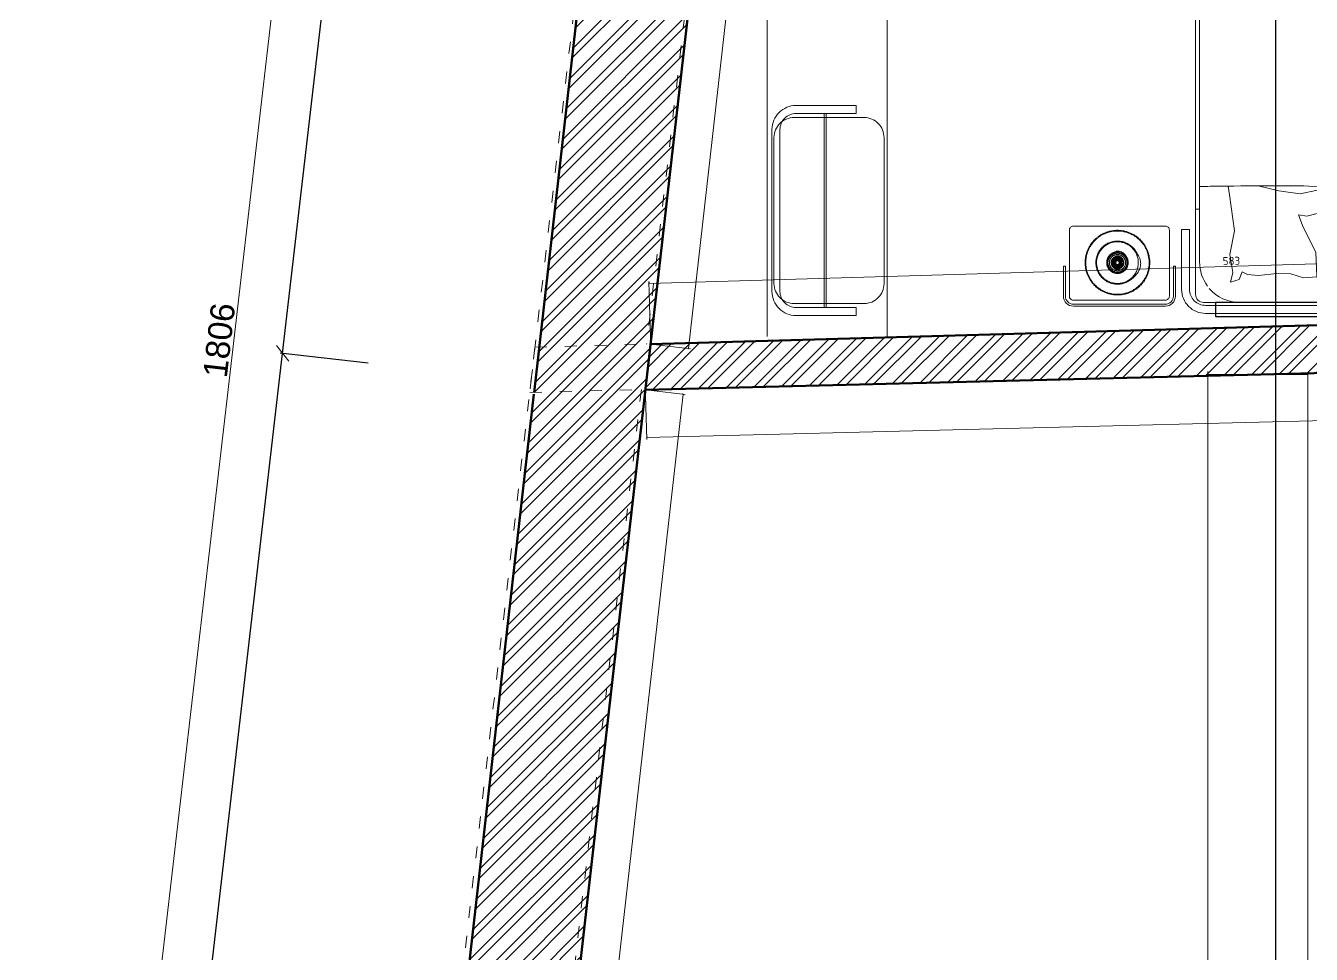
# Model space of a CAD drawing. Header units: inches. Extents: x -10121 to 9010, y 58067 to 62726.
# Drawn here: x 971 to 1613, y 61036 to 61500 of the extents above; entities that cross this region are included whole.
import ezdxf

# ---------------------------------------------------------------- set-up
doc = ezdxf.new("R2010")
doc.units = ezdxf.units.IN
doc.linetypes.add('ACAD_ISO03W100', pattern=[30, 12, -18])
for name, color, linetype, lineweight in [('1', 7, 'Continuous', 18), ('2', 36, 'Continuous', 18), ('A-DUVAR 0.50', 40, 'Continuous', 50), ('A-YAZI 0.15', 190, 'Continuous', 15), ('Auto-Olcu', 33, 'Continuous', 15), ('Auto-Silik_Cizgiler', 47, 'Continuous', 9), ('Auto-SilikCizgiler', 251, 'Continuous', 9), ('Auto-Tefris', 32, 'Continuous', 9), ('Auto-Yazi', 7, 'Continuous', 20)]:
    doc.layers.add(name, color=color, linetype=linetype, lineweight=lineweight)
doc.layers.add('Auto-Kumas', color=2, linetype='Continuous')
doc.layers.add('S2000-025 Antet', color=7, linetype='Continuous')
doc.styles.add('1-20', font='isocpeur.ttf', dxfattribs={"height": 4})
doc.styles.get("Standard").update_dxf_attribs({"font": 'arial.ttf'})
doc.dimstyles.get("Standard").update_dxf_attribs({"dimtxt": 0.18, "dimasz": 0.18, "dimexe": 0.18, "dimexo": 0.0625, "dimgap": 0.09, "dimtad": 0, "dimtih": 1, "dimtoh": 1, "dimdec": 4, "dimzin": 0, "dimdsep": 46, "dimtxsty": 'Standard', "dimcen": 0.09, "dimadec": 0, "dimazin": 0, "dimtfac": 1, "dimtdec": 4, "dimtofl": 0, "dimtmove": 0, "dimatfit": 3, "dimfxl": 1, "dimtolj": 1, "dimtzin": 0, "dimarcsym": 0})
doc.dimstyles.new('ölçü 1_20', dxfattribs={"dimtxt": 4, "dimasz": 1, "dimexe": 1, "dimexo": 3, "dimtad": 1, "dimdec": 0, "dimtxsty": '1-20', "dimblk": 'ARCHTICK', "dimcen": 1.5, "dimclrd": 256, "dimclre": 256, "dimclrt": 256, "dimadec": 0, "dimazin": 0, "dimtfac": 1, "dimtdec": 0, "dimtmove": 0, "dimatfit": 3, "dimldrblk": 'ARCHTICK', "dimfxl": 1, "dimlwd": -1, "dimlwe": -1, "dimarcsym": 0})

# ---------------------------------------------------------------- blocks, each defined once
blk = doc.blocks.new('_OBLIQUE')
at = {"color": 0, "linetype": 'ByBlock'}
blk.add_line((-0.5, -0.5), (0.5, 0.5), dxfattribs=at)
blk = doc.blocks.new('*D313')
at = {"layer": 'Auto-Olcu', "color": 0, "lineweight": -2, "ltscale": 5, "transparency": 16777216}
for p, q in [((995.59, 60442.46), (1099.15, 61336.48)), ((1141.86, 61331.53), (1097.91, 61336.63)), ((1038.3, 60437.51), (994.35, 60442.61))]:
    blk.add_line(p, q, dxfattribs=at)
at = {"layer": 'DEFPOINTS', "color": 0, "ltscale": 5, "transparency": 16777216}
for p in [(1099.15, 61336.48), (1148.82, 61330.73), (1045.26, 60436.71)]:
    blk.add_point(p, dxfattribs=at)
at = {"layer": 'Auto-Olcu', "color": 0, "lineweight": -2, "ltscale": 5, "transparency": 16777216, "xscale": 7, "yscale": 7, "zscale": 7}
for p, rotation in [((1099.15, 61336.48), 83.39249380122112), ((995.59, 60442.46), 263.3924938012211)]:
    blk.add_blockref('_OBLIQUE', p, dxfattribs=dict(at, rotation=rotation))
at = {"layer": 'Auto-Olcu', "color": 0, "ltscale": 5, "transparency": 16777216, "insert": (1041.67, 60890.13), "char_height": 10, "attachment_point": 5, "rotation": 83.39249}
blk.add_mtext('\\A1;900', dxfattribs=at)
blk = doc.blocks.new('*D314')
at = {"layer": 'Auto-Olcu', "color": 0, "lineweight": -2, "ltscale": 5, "transparency": 16777216}
for p, q in [((1099.15, 61336.48), (1203.36, 62236.13)), ((1246.08, 62231.18), (1202.12, 62236.27)), ((1141.86, 61331.53), (1097.91, 61336.63))]:
    blk.add_line(p, q, dxfattribs=at)
at = {"layer": 'DEFPOINTS', "color": 0, "ltscale": 5, "transparency": 16777216}
for p in [(1203.36, 62236.13), (1253.03, 62230.37), (1148.82, 61330.73)]:
    blk.add_point(p, dxfattribs=at)
at = {"layer": 'Auto-Olcu', "color": 0, "lineweight": -2, "ltscale": 5, "transparency": 16777216, "xscale": 7, "yscale": 7, "zscale": 7}
for p, rotation in [((1203.36, 62236.13), 83.39240997464881), ((1099.15, 61336.48), 263.3924099746488)]:
    blk.add_blockref('_OBLIQUE', p, dxfattribs=dict(at, rotation=rotation))
at = {"layer": 'Auto-Olcu', "color": 0, "ltscale": 5, "transparency": 16777216, "insert": (1145.56, 61786.96), "char_height": 10, "attachment_point": 5, "rotation": 83.39241}
blk.add_mtext('\\A1;906', dxfattribs=at)
blk = doc.blocks.new('_ARCHTICK')
at = {"color": 0, "linetype": 'ByBlock', "const_width": 0.15}
blk.add_lwpolyline([(-0.5, -0.5), (0.5, 0.5)], dxfattribs=at)
blk = doc.blocks.new('*D333')
at = {"layer": 'Auto-Olcu', "ltscale": 5, "transparency": 16777216}
for p, q in [((1380.71, 62175.46), (1397.62, 62173.54)), ((1396.63, 62173.66), (1301.93, 61338.87)), ((1286.01, 61340.68), (1302.93, 61338.76))]:
    blk.add_line(p, q, dxfattribs=at)
at = {"layer": 'DEFPOINTS', "color": 0, "ltscale": 5, "transparency": 16777216}
for p in [(1377.73, 62175.8), (1283.03, 61341.02), (1301.93, 61338.87)]:
    blk.add_point(p, dxfattribs=at)
at = {"layer": 'Auto-Olcu', "ltscale": 5, "transparency": 16777216}
for p, rotation in [((1396.63, 62173.66), 83.5280530386046), ((1301.93, 61338.87), 263.5280530386045)]:
    blk.add_blockref('_ARCHTICK', p, dxfattribs=dict(at, rotation=rotation))
at = {"layer": 'Auto-Olcu', "ltscale": 5, "transparency": 16777216, "insert": (1346.67, 61756.56), "char_height": 4, "attachment_point": 5, "rotation": 83.52805, "style": '1-20'}
blk.add_mtext('840', dxfattribs=at)
blk = doc.blocks.new('*D394')
at = {"layer": 'Auto-Olcu', "ltscale": 5, "transparency": 16777216}
for p, q in [((2089.22, 61335.39), (2089.76, 61313.6)), ((1280.52, 61315.22), (1281.06, 61293.44)), ((2089.73, 61314.6), (1281.04, 61294.44))]:
    blk.add_line(p, q, dxfattribs=at)
at = {"layer": 'DEFPOINTS', "color": 0, "ltscale": 5, "transparency": 16777216}
for p in [(2089.14, 61338.39), (1280.44, 61318.22), (1281.04, 61294.44)]:
    blk.add_point(p, dxfattribs=at)
at = {"layer": 'Auto-Olcu', "ltscale": 5, "transparency": 16777216}
for p, rotation in [((2089.73, 61314.6), 1.428381754934946), ((1281.04, 61294.44), 181.428381754935)]:
    blk.add_blockref('_ARCHTICK', p, dxfattribs=dict(at, rotation=rotation))
at = {"layer": 'Auto-Olcu', "ltscale": 5, "transparency": 16777216, "insert": (1685.32, 61307.15), "char_height": 4, "attachment_point": 5, "rotation": 1.42838, "style": '1-20'}
blk.add_mtext('809', dxfattribs=at)
blk = doc.blocks.new('*D396')
at = {"layer": 'Auto-Olcu', "ltscale": 5, "transparency": 16777216}
for p, q in [((1282.13, 61371.44), (1864.55, 61388.68)), ((1865.36, 61361.26), (1864.52, 61389.68)), ((1282.94, 61344.02), (1282.1, 61372.44))]:
    blk.add_line(p, q, dxfattribs=at)
at = {"layer": 'DEFPOINTS', "color": 0, "ltscale": 5, "transparency": 16777216}
for p in [(1864.55, 61388.68), (1865.45, 61358.26, -0.28), (1283.03, 61341.02)]:
    blk.add_point(p, dxfattribs=at)
at = {"layer": 'Auto-Olcu', "ltscale": 5, "transparency": 16777216}
for p, rotation in [((1864.55, 61388.68), 1.696024416893215), ((1282.13, 61371.44), 181.6960244168932)]:
    blk.add_blockref('_ARCHTICK', p, dxfattribs=dict(at, rotation=rotation))
at = {"layer": 'Auto-Olcu', "ltscale": 5, "transparency": 16777216, "insert": (1573.26, 61382.68), "char_height": 4, "attachment_point": 5, "rotation": 1.69602, "style": '1-20'}
blk.add_mtext('583', dxfattribs=at)
blk = doc.blocks.new('GUTYU')
at = {"layer": 'Auto-Silik_Cizgiler'}
for p, q in [((13583.07, -2497.99), (13680.07, -2497.99)), ((13583.07, -2498.99), (13680.07, -2498.99))]:
    blk.add_line(p, q, dxfattribs=at)
at = {"layer": 'Auto-Tefris'}
blk.add_lwpolyline([(13668.07, -2472.99), (13595.07, -2472.99, 0.414214), (13585.07, -2482.99), (13585.07, -2517.99, 0.414214), (13595.07, -2527.99), (13668.07, -2527.99, 0.414214), (13678.07, -2517.99), (13678.07, -2482.99, 0.414214)], format="xyb", close=True, dxfattribs=at)
at = {"layer": 'Auto-Yazi'}
for p, q in [((13665.07, -2471.99), (13596.07, -2471.99)), ((13665.07, -2471.99), (13667.07, -2471.99)), ((13596.07, -2475.99), (13665.07, -2475.99)), ((13667.07, -2475.99), (13665.07, -2475.99)), ((13579.07, -2513.99), (13583.07, -2513.99)), ((13684.07, -2513.99), (13680.07, -2513.99))]:
    blk.add_line(p, q, dxfattribs=at)
for points in [[(13596.07, -2471.99), (13591.07, -2471.99, 0.414214), (13579.07, -2483.99), (13579.07, -2513.99)], [(13596.07, -2471.99), (13591.07, -2471.99, 0.414214), (13579.07, -2483.99), (13579.07, -2513.99)], [(13667.07, -2471.99), (13672.07, -2471.99, -0.414214), (13684.07, -2483.99), (13684.07, -2513.99)], [(13667.07, -2471.99), (13672.07, -2471.99, -0.414214), (13684.07, -2483.99), (13684.07, -2513.99)], [(13596.07, -2475.99), (13591.07, -2475.99, 0.414214), (13583.07, -2483.99), (13583.07, -2513.99)], [(13667.07, -2475.99), (13672.07, -2475.99, -0.414214), (13680.07, -2483.99), (13680.07, -2513.99)]]:
    blk.add_lwpolyline(points, format="xyb", dxfattribs=at)
blk = doc.blocks.new('*D21')
at = {"layer": 'Auto-Olcu', "ltscale": 5, "transparency": 16777216}
for p, q in [((43264.32, -30267.06), (43264.32, -30283.82)), ((43446.32, -30267.06), (43446.32, -30283.82)), ((43446.32, -30282.82), (43264.32, -30282.82))]:
    blk.add_line(p, q, dxfattribs=at)
at = {"layer": 'DEFPOINTS', "color": 0, "ltscale": 5, "transparency": 16777216}
for p in [(43264.32, -30264.06), (43446.32, -30264.06), (43264.32, -30282.82)]:
    blk.add_point(p, dxfattribs=at)
at = {"layer": 'Auto-Olcu', "ltscale": 5, "transparency": 16777216, "rotation": 180}
blk.add_blockref('_ARCHTICK', (43264.32, -30282.82), dxfattribs=at)
at = {"layer": 'Auto-Olcu', "ltscale": 5, "transparency": 16777216}
blk.add_blockref('_ARCHTICK', (43446.32, -30282.82), dxfattribs=at)
at = {"layer": 'Auto-Olcu', "ltscale": 5, "transparency": 16777216, "insert": (43355.32, -30280.2), "char_height": 4, "attachment_point": 5, "style": '1-20'}
blk.add_mtext('180', dxfattribs=at)
blk = doc.blocks.new('*D22')
at = {"layer": 'Auto-Olcu', "ltscale": 5, "transparency": 16777216}
for p, q in [((43358.32, -30143.35), (43388.56, -30143.35)), ((43387.56, -30343.17), (43387.56, -30143.35)), ((43358.32, -30343.17), (43388.56, -30343.17))]:
    blk.add_line(p, q, dxfattribs=at)
at = {"layer": 'DEFPOINTS', "color": 0, "ltscale": 5, "transparency": 16777216}
for p in [(43355.32, -30143.35), (43387.56, -30143.35), (43355.32, -30343.17)]:
    blk.add_point(p, dxfattribs=at)
at = {"layer": 'Auto-Olcu', "ltscale": 5, "transparency": 16777216}
for p, rotation in [((43387.56, -30143.35), 90), ((43387.56, -30343.17), 270)]:
    blk.add_blockref('_ARCHTICK', p, dxfattribs=dict(at, rotation=rotation))
at = {"layer": 'Auto-Olcu', "ltscale": 5, "transparency": 16777216, "insert": (43384.93, -30243.26), "char_height": 4, "attachment_point": 5, "rotation": 90, "style": '1-20'}
blk.add_mtext('200', dxfattribs=at)
blk = doc.blocks.new('hytuytu')
at = {"layer": 'Auto-Tefris', "elevation": 0}
for points in [[(8207.29, -2601.72), (8207.29, -2586.72, -0.414214), (8209.29, -2584.72), (8255.29, -2584.72, -0.414214), (8257.29, -2586.72), (8257.29, -2601.72)], [(8207.29, -2601.72), (8207.29, -2619.72, 0.414214), (8209.29, -2621.72), (8255.29, -2621.72, 0.414214), (8257.29, -2619.72), (8257.29, -2601.72)]]:
    blk.add_lwpolyline(points, format="xyb", dxfattribs=at)
at = {"layer": 'Auto-Yazi'}
for p, q in [((8204.29, -2601.72, 0), (8205.29, -2601.72, 0)), ((8260.29, -2601.72, 0), (8259.29, -2601.72, 0))]:
    blk.add_line(p, q, dxfattribs=at)
at = {"layer": 'Auto-Yazi', "elevation": 0}
for points in [[(8204.29, -2601.72), (8204.29, -2586.72, -0.414214), (8209.29, -2581.72), (8255.29, -2581.72, -0.414214), (8260.29, -2586.72), (8260.29, -2601.72)], [(8205.29, -2601.72), (8205.29, -2586.72, -0.414214), (8209.29, -2582.72), (8255.29, -2582.72, -0.414214), (8259.29, -2586.72), (8259.29, -2601.72)]]:
    blk.add_lwpolyline(points, format="xyb", dxfattribs=at)
blk = doc.blocks.new('HJTY5')
at = {"layer": '1'}
for points, weights, knots in [([(69.51, -5593.8), (84.65, -5585.47), (92.98, -5600.61), (101.3, -5615.76), (86.16, -5624.08), (71.02, -5632.41), (62.69, -5617.27), (54.37, -5602.12), (69.51, -5593.8)], [1, 0.707106781187, 1, 0.707106781187, 1, 0.707106781187, 1, 0.707106781187, 1], [0, 0, 0, 14.137512, 14.137512, 28.275024, 28.275024, 42.412536, 42.412536, 56.550048, 56.550048, 56.550048]), ([(72.28, -5598.85), (72.28, -5598.85), (72.28, -5598.85), (72.28, -5598.85), (82.38, -5593.29), (87.93, -5603.39), (93.48, -5613.48), (83.39, -5619.04), (73.29, -5624.59), (67.74, -5614.49), (62.19, -5604.4), (72.28, -5598.85)], [1, 1, 1, 1, 0.707106781187, 1, 0.707106781187, 1, 0.707106781187, 1, 0.707106781187, 1], [0, 0, 0, 1.178126, 2.356252, 4.712504, 9.425008, 9.425008, 18.850016, 18.850016, 28.275024, 28.275024, 37.700032, 37.700032, 37.700032]), ([(72.47, -5599.18), (62.71, -5604.55), (68.08, -5614.31), (73.44, -5624.06), (83.2, -5618.7), (92.96, -5613.33), (87.59, -5603.58), (82.23, -5593.82), (72.47, -5599.18)], [1, 0.707106781187, 1, 0.707106781187, 1, 0.707106781187, 1, 0.707106781187, 1], [0, 0, 0, 9.110833, 9.110833, 18.221667, 18.221667, 27.3325, 27.3325, 36.443333, 36.443333, 36.443333]), ([(72.79, -5611.72), (72.79, -5611.72), (72.79, -5611.72), (72.79, -5611.72), (70.01, -5606.67), (75.06, -5603.9), (80.11, -5601.12), (82.88, -5606.17), (85.66, -5611.22), (80.61, -5613.99), (75.56, -5616.77), (72.79, -5611.72)], [1, 1, 1, 1, 0.707106781187, 1, 0.707106781187, 1, 0.707106781187, 1, 0.707106781187, 1], [0, 0, 0, 0.589051, 1.178102, 2.356205, 4.712409, 4.712409, 9.424819, 9.424819, 14.137228, 14.137228, 18.849637, 18.849637, 18.849637])]:
    blk.add_rational_spline(points, weights, degree=2, knots=knots, dxfattribs=at)
at = {"layer": '2'}
for points, weights, knots in [([(69.69, -5594.13), (54.89, -5602.27), (63.03, -5617.08), (71.17, -5631.89), (85.98, -5623.75), (100.78, -5615.61), (92.64, -5600.8), (84.5, -5585.99), (69.69, -5594.13)], [1, 0.707106781187, 1, 0.707106781187, 1, 0.707106781187, 1, 0.707106781187, 1], [0, 0, 0, 13.823333, 13.823333, 27.646667, 27.646667, 41.47, 41.47, 55.293334, 55.293334, 55.293334]), ([(73.21, -5611.48), (73.21, -5611.48), (73.21, -5611.48), (73.21, -5611.48), (70.66, -5606.86), (75.29, -5604.31), (79.92, -5601.76), (82.46, -5606.39), (85.01, -5611.02), (80.38, -5613.57), (75.75, -5616.11), (73.21, -5611.48)], [1, 1, 1, 1, 0.707106781187, 1, 0.707106781187, 1, 0.707106781187, 1, 0.707106781187, 1], [0, 0, 0, 0.540124, 1.080247, 2.160495, 4.320989, 4.320989, 8.641979, 8.641979, 12.962968, 12.962968, 17.283957, 17.283957, 17.283957]), ([(73.38, -5611.39), (70.92, -5606.93), (75.38, -5604.48), (79.84, -5602.03), (82.29, -5606.48), (84.75, -5610.94), (80.29, -5613.4), (75.83, -5615.85), (73.38, -5611.39)], [1, 0.707106781187, 1, 0.707106781187, 1, 0.707106781187, 1, 0.707106781187, 1], [0, 0, 0, 4.163862, 4.163862, 8.327725, 8.327725, 12.491587, 12.491587, 16.65545, 16.65545, 16.65545]), ([(74.05, -5611.02), (76.13, -5614.81), (79.92, -5612.73), (83.7, -5610.64), (81.62, -5606.86), (79.54, -5603.07), (75.75, -5605.15), (71.97, -5607.24), (74.05, -5611.02)], [1, 0.707106781187, 1, 0.707106781187, 1, 0.707106781186, 1, 0.707106781186, 1], [0, 0, 0, 3.534292, 3.534292, 7.068583, 7.068583, 10.602875, 10.602875, 14.137167, 14.137167, 14.137167]), ([(74.89, -5610.56), (74.89, -5610.56), (74.89, -5610.56), (74.89, -5610.56), (73.27, -5607.61), (76.22, -5606), (79.16, -5604.38), (80.78, -5607.32), (82.4, -5610.27), (79.45, -5611.88), (76.51, -5613.5), (74.89, -5610.56)], [1, 1, 1, 1, 0.707106781187, 1, 0.707106781187, 1, 0.707106781186, 1, 0.707106781186, 1], [0, 0, 0, 0.343612, 0.687223, 1.374447, 2.748894, 2.748894, 5.497787, 5.497787, 8.246681, 8.246681, 10.995574, 10.995574, 10.995574]), ([(75.06, -5610.47), (76.59, -5613.24), (79.36, -5611.72), (82.14, -5610.19), (80.61, -5607.41), (79.08, -5604.64), (76.31, -5606.16), (73.53, -5607.69), (75.06, -5610.47)], [1, 0.707106781187, 1, 0.707106781187, 1, 0.707106781186, 1, 0.707106781187, 1], [0, 0, 0, 2.591814, 2.591814, 5.183628, 5.183628, 7.775442, 7.775442, 10.367256, 10.367256, 10.367256]), ([(76.07, -5609.92), (76.07, -5609.92), (76.07, -5609.92), (76.07, -5609.92), (75.1, -5608.15), (76.87, -5607.18), (78.63, -5606.21), (79.6, -5607.98), (80.57, -5609.74), (78.81, -5610.71), (77.04, -5611.68), (76.07, -5609.92)], [1, 1, 1, 1, 0.707106781186, 1, 0.707106781186, 1, 0.707106781187, 1, 0.707106781187, 1], [0, 0, 0, 0.206167, 0.412334, 0.824668, 1.649336, 1.649336, 3.298672, 3.298672, 4.948008, 4.948008, 6.597345, 6.597345, 6.597345]), ([(75.95, -5609.98), (74.92, -5608.1), (76.8, -5607.06), (78.69, -5606.03), (79.72, -5607.91), (80.76, -5609.8), (78.87, -5610.83), (76.99, -5611.87), (75.95, -5609.98)], [1, 0.707106781187, 1, 0.707106781187, 1, 0.707106781187, 1, 0.707106781187, 1], [0, 0, 0, 1.75995, 1.75995, 3.519899, 3.519899, 5.279849, 5.279849, 7.039799, 7.039799, 7.039799]), ([(76.82, -5607.1), (76.05, -5607.52), (75.81, -5608.36), (75.56, -5609.2), (75.99, -5609.96)], [1, 0.923879511541, 1, 0.923879511541, 1], [0, 0, 0, 0.863938, 0.863938, 1.727876, 1.727876, 1.727876]), ([(80.99, -5609.79), (81.43, -5608.15), (80.34, -5606.85), (79.25, -5605.55), (77.56, -5605.69)], [0.999999999113, 0.887425628475, 1, 0.887425628031, 1], [0, 0, 0, 1.62878, 1.62878, 3.25756, 3.25756, 3.25756]), ([(75.99, -5609.96), (76.41, -5610.73), (77.25, -5610.97), (78.09, -5611.22), (78.85, -5610.8)], [1, 0.923879507742, 1, 0.923879507742, 1], [0, 0, 0, 0.863938, 0.863938, 1.727876, 1.727876, 1.727876]), ([(76.74, -5609.55), (76.74, -5609.55), (76.74, -5609.55), (76.74, -5609.55), (77.34, -5610.64), (78.44, -5610.04), (79.53, -5609.44), (78.93, -5608.35), (78.33, -5607.25), (77.24, -5607.85), (76.14, -5608.45), (76.74, -5609.55)], [1, 1, 1, 1, 0.707106781186, 1, 0.707106781187, 1, 0.707106781186, 1, 0.707106781187, 1], [0, 0, 0, 0.127627, 0.255254, 0.510509, 1.021018, 1.021018, 2.042035, 2.042035, 3.063053, 3.063053, 4.08407, 4.08407, 4.08407]), ([(77, -5609.41), (77, -5609.41), (77, -5609.41), (77, -5609.41), (76.53, -5608.57), (77.37, -5608.11), (78.22, -5607.64), (78.68, -5608.48), (79.14, -5609.33), (78.3, -5609.79), (77.46, -5610.25), (77, -5609.41)], [1, 1, 1, 1, 0.707106781186, 1, 0.707106781186, 1, 0.707106781187, 1, 0.707106781187, 1], [0, 0, 0, 0.098175, 0.19635, 0.392699, 0.785398, 0.785398, 1.570796, 1.570796, 2.356194, 2.356194, 3.141593, 3.141593, 3.141593])]:
    blk.add_rational_spline(points, weights, degree=2, knots=knots, dxfattribs=at)
for points, weights in [([(77.19, -5605.75), (74.94, -5606.2), (74.61, -5608.47)], [1, 0.817794049986, 1]), ([(75.57, -5610.2), (74.32, -5607.92), (76.59, -5606.68)], [1, 0.707106781186, 1]), ([(76.6, -5606.7), (74.35, -5607.93), (75.59, -5610.18)], [1, 0.707106781187, 1]), ([(76.63, -5606.76), (74.45, -5607.96), (75.65, -5610.15)], [1, 0.707106781186, 1]), ([(76.7, -5606.88), (75.67, -5607.34), (75.42, -5608.43)], [1, 0.894773458288, 1]), ([(75.9, -5610.01), (74.84, -5608.08), (76.77, -5607.01)], [1, 0.707573103993, 1]), ([(75.64, -5608.61), (75.76, -5607.65), (76.5, -5607.02)], [1, 0.930638725852, 1]), ([(76.5, -5607.02), (76.6, -5606.94), (76.7, -5606.88)], [1, 0.998325527532, 1]), ([(80.11, -5607.7), (78.86, -5605.43), (76.59, -5606.68)], [1, 0.707106781186, 1]), ([(76.6, -5606.7), (78.85, -5605.46), (80.08, -5607.71)], [1, 0.707106781186, 1]), ([(80.02, -5607.74), (78.82, -5605.56), (76.63, -5606.76)], [1, 0.707106781187, 1]), ([(76.7, -5606.88), (77.81, -5606.15), (78.99, -5606.75)], [1, 0.86484168553, 0.998572719142]), ([(78.42, -5606.8), (77.54, -5606.49), (76.7, -5606.88)], [1, 0.929308037539, 1]), ([(76.77, -5607.01), (77.42, -5606.66), (78.15, -5606.76)], [1, 0.948530751949, 1]), ([(76.77, -5607), (76.79, -5607.05), (76.82, -5607.1)], [0.999999978843, 0.999880976901, 1]), ([(79.69, -5607.93), (78.67, -5606.08), (76.82, -5607.1)], [1, 0.707106783845, 1]), ([(77.1, -5607.6), (78.44, -5606.86), (79.18, -5608.21)], [1, 0.707106781186, 1]), ([(77.56, -5605.69), (77.37, -5605.71), (77.19, -5605.75)], [1, 0.998388882014, 1]), ([(78.72, -5606.92), (78.57, -5606.86), (78.42, -5606.8)], [1, 0.997327833848, 0.999996472292]), ([(78.99, -5606.75), (78.91, -5606.71), (78.83, -5606.68)], [1, 0.999417509166, 1]), ([(74.61, -5608.47), (74.57, -5608.71), (74.57, -5608.95)], [1, 0.997289336159, 1]), ([(74.57, -5608.95), (74.57, -5609.79), (74.98, -5610.52)], [0.999999999223, 0.968874697674, 1]), ([(74.98, -5610.52), (75.89, -5612.18), (77.78, -5612.21)], [1, 0.865391742391, 1]), ([(75.4, -5608.52), (75.38, -5608.62), (75.37, -5608.75)], [1, 0.999012286839, 1]), ([(75.37, -5608.75), (75.37, -5608.66), (75.39, -5608.57)], [0.999900975868, 0.999281551372, 1]), ([(79.09, -5611.22), (76.81, -5612.47), (75.57, -5610.2)], [1, 0.707106781187, 1]), ([(79.07, -5611.19), (76.82, -5612.43), (75.59, -5610.18)], [1, 0.707106781187, 1]), ([(75.65, -5610.15), (76.85, -5612.34), (79.04, -5611.13)], [1, 0.707106781187, 1]), ([(78.9, -5610.88), (76.97, -5611.94), (75.9, -5610.01)], [0.999999495632, 0.707644166839, 1]), ([(76.49, -5609.69), (75.75, -5608.34), (77.1, -5607.6)], [1, 0.707106781186, 1]), ([(78.58, -5610.29), (77.23, -5611.03), (76.49, -5609.69)], [1, 0.707106781187, 1]), ([(76.69, -5611.16), (76.76, -5611.2), (76.84, -5611.22)], [1, 0.999496704607, 0.999993857934]), ([(76.84, -5611.22), (77.96, -5611.68), (78.97, -5611.01)], [0.999904323618, 0.881601873619, 1]), ([(77.22, -5611.11), (77.07, -5611.06), (76.94, -5610.99)], [1, 0.99836801546, 0.99999789741]), ([(76.94, -5610.99), (77.95, -5611.47), (78.97, -5611.01)], [1, 0.905881451833, 1]), ([(78.66, -5611.17), (77.94, -5611.36), (77.22, -5611.11)], [1, 0.956159685515, 1]), ([(77.78, -5612.21), (77.98, -5612.21), (78.17, -5612.19)], [1, 0.998129205053, 0.999999998672]), ([(78.17, -5612.19), (78.68, -5612.14), (79.14, -5611.94)], [0.999999996955, 0.988246326915, 0.999999999951]), ([(79.18, -5608.21), (79.92, -5609.55), (78.58, -5610.29)], [1, 0.707106781187, 1]), ([(78.99, -5611.04), (78.88, -5611.1), (78.77, -5611.14)], [0.999999101675, 0.998029617844, 1]), ([(79.69, -5607.93), (80.7, -5609.78), (78.85, -5610.8)], [1, 0.707106775933, 1]), ([(78.85, -5610.8), (78.88, -5610.84), (78.9, -5610.88)], [1, 0.999984134252, 1]), ([(78.9, -5610.88), (79.85, -5610.36), (80.02, -5609.28)], [1, 0.897146544071, 1]), ([(80.31, -5609.15), (80.18, -5610.47), (78.97, -5611.01)], [0.998570437523, 0.865033085906, 1]), ([(78.97, -5611.01), (79.01, -5611.07), (79.04, -5611.13)], [1, 0.992981361077, 1]), ([(80.03, -5610.08), (79.68, -5610.75), (78.99, -5611.04)], [1, 0.943340701316, 0.999995666086]), ([(79.04, -5611.13), (81.23, -5609.93), (80.02, -5607.74)], [1, 0.707106781187, 1]), ([(80.08, -5607.71), (81.32, -5609.96), (79.07, -5611.19)], [1, 0.707106781187, 1]), ([(79.09, -5611.22), (81.36, -5609.97), (80.11, -5607.7)], [1, 0.707106781187, 1]), ([(79.14, -5611.94), (79.38, -5611.83), (79.6, -5611.69)], [0.999999999982, 0.996780603316, 1]), ([(79.6, -5611.69), (79.74, -5611.61), (79.86, -5611.51)], [1, 0.998790062738, 1]), ([(79.78, -5607.88), (79.73, -5607.9), (79.69, -5607.93)], [0.999999999998, 0.999998693738, 1]), ([(79.77, -5607.88), (79.76, -5607.85), (79.74, -5607.82)], [1, 0.999822671337, 0.999999999999]), ([(79.86, -5611.51), (80.2, -5611.24), (80.45, -5610.9)], [1, 0.99160556939, 0.999999999972]), ([(80.28, -5609.39), (80.29, -5609.36), (80.29, -5609.32)], [1, 0.999901357975, 0.999999993376]), ([(80.29, -5609.32), (80.3, -5609.24), (80.31, -5609.15)], [0.999999436255, 0.999418399757, 1]), ([(80.45, -5610.9), (80.83, -5610.4), (80.99, -5609.79)], [0.999999999992, 0.981824176565, 0.999999999608])]:
    blk.add_rational_spline(points, weights, degree=2, dxfattribs=at)
for points, knots in [([(75.38, -5609.22), (75.35, -5608.86), (75.44, -5608.22), (75.93, -5607.39), (76.42, -5607.02), (76.71, -5606.9)], [-1.483855, -1.483855, -1.483855, -1.483855, -0.923207, -0.493208, 0, 0, 0, 0]), ([(79.74, -5607.82), (79.67, -5607.7), (79.51, -5607.48), (79.1, -5607.09), (78.18, -5606.64), (77.25, -5606.64), (76.71, -5606.9)], [0, 0, 0, 0, 0.21843, 0.423421, 0.87939, 1.797969, 1.797969, 1.797969, 1.797969]), ([(78.97, -5611.01), (79.23, -5610.86), (79.65, -5610.43), (80.02, -5609.61), (80.1, -5608.72), (79.92, -5608.14), (79.77, -5607.88)], [-19.447003, -19.447003, -19.447003, -19.447003, -14.572642, -9.713499, -4.864503, -0.001063, -0.001063, -0.001063, -0.001063])]:
    blk.add_open_spline(points, degree=3, knots=knots, dxfattribs=at)
for points, degree in [([(76.59, -5606.68), (76.59, -5606.69), (76.6, -5606.7)], 2), ([(76.63, -5606.76), (76.62, -5606.73), (76.6, -5606.7)], 2), ([(76.71, -5606.9), (76.71, -5606.91), (76.69, -5606.87), (76.63, -5606.76), (76.63, -5606.76), (76.63, -5606.76)], 5), ([(76.71, -5606.9), (76.74, -5606.95), (76.77, -5607)], 2), ([(76.82, -5607.1), (76.96, -5607.35), (77.1, -5607.6)], 2), ([(75.59, -5610.18), (75.58, -5610.19), (75.57, -5610.2)], 2), ([(75.59, -5610.18), (75.62, -5610.17), (75.65, -5610.15)], 2), ([(75.65, -5610.15), (75.78, -5610.08), (75.9, -5610.01)], 2), ([(75.9, -5610.01), (75.94, -5609.99), (75.99, -5609.96)], 2), ([(75.99, -5609.96), (76.24, -5609.83), (76.49, -5609.69)], 2), ([(78.85, -5610.8), (78.72, -5610.54), (78.58, -5610.29)], 2), ([(78.97, -5611.01), (78.94, -5610.95), (78.9, -5610.88)], 2), ([(79.04, -5611.13), (79.06, -5611.16), (79.07, -5611.19)], 2), ([(79.07, -5611.19), (79.08, -5611.21), (79.09, -5611.22)], 2), ([(79.18, -5608.21), (79.43, -5608.07), (79.69, -5607.93)], 2), ([(80.02, -5607.74), (79.9, -5607.81), (79.78, -5607.88)], 2), ([(80.08, -5607.71), (80.05, -5607.73), (80.02, -5607.74)], 2), ([(80.11, -5607.7), (80.1, -5607.7), (80.08, -5607.71)], 2)]:
    blk.add_open_spline(points, degree=degree, dxfattribs=at)
blk = doc.blocks.new('*D520')
at = {"layer": 'Auto-Olcu', "ltscale": 5, "transparency": 16777216}
for p, q in [((1299.35, 61316.08), (1202.67, 60463.82)), ((1283.42, 61317.88), (1300.34, 61315.97)), ((1186.74, 60465.63), (1203.66, 60463.71))]:
    blk.add_line(p, q, dxfattribs=at)
at = {"layer": 'DEFPOINTS', "color": 0, "ltscale": 5, "transparency": 16777216}
for p in [(1280.44, 61318.22), (1183.76, 60465.96), (1202.67, 60463.82)]:
    blk.add_point(p, dxfattribs=at)
at = {"layer": 'Auto-Olcu', "ltscale": 5, "transparency": 16777216}
for p, rotation in [((1299.35, 61316.08), 83.52805303860332), ((1202.67, 60463.82), 263.5280530386033)]:
    blk.add_blockref('_ARCHTICK', p, dxfattribs=dict(at, rotation=rotation))
at = {"layer": 'Auto-Olcu', "ltscale": 5, "transparency": 16777216, "insert": (1248.4, 60890.25), "char_height": 4, "attachment_point": 5, "rotation": 83.52805, "style": '1-20'}
blk.add_mtext('858', dxfattribs=at)
blk = doc.blocks.new('HKJLKJL')
at = {"layer": 'Auto-Kumas'}
blk.add_lwpolyline([(7456.65, -2487.14), (7622.65, -2487.14), (7622.65, -2494.14), (7456.65, -2494.14)], close=True, dxfattribs=at)
at = {"layer": 'Auto-Tefris'}
for p, q in [((7446.65, -2498.14), (7446.65, -2540.75)), ((7448.65, -2540.75), (7448.65, -2514.38)), ((7630.65, -2514.36), (7630.65, -2531.84)), ((7448.65, -2531.84), (7448.65, -2531.84)), ((7630.65, -2531.84), (7630.65, -2540.75)), ((7632.65, -2540.75), (7632.65, -2531.84)), ((7448.65, -2540.75), (7446.65, -2540.75)), ((7446.65, -2540.75), (7446.65, -2688.96)), ((7448.65, -2540.75), (7448.65, -2688.96)), ((7630.65, -2540.75), (7632.65, -2540.75)), ((7630.65, -2540.75), (7630.65, -2688.96)), ((7632.65, -2540.75), (7632.65, -2688.96)), ((7448.65, -2688.96), (7446.65, -2688.96)), ((7630.65, -2688.96), (7632.65, -2688.96)), ((7625.65, -2693.96), (7453.65, -2693.96)), ((7453.65, -2695.96), (7453.65, -2693.96)), ((7625.65, -2695.96), (7453.65, -2695.96)), ((7625.65, -2695.96), (7625.65, -2693.96))]:
    blk.add_line(p, q, dxfattribs=at)
blk.add_lwpolyline([(7450.65, -2494.14), (7628.65, -2494.14, -0.414213), (7632.65, -2498.14), (7632.65, -2508.88), (7632.65, -2688.96), (7632.32, -2691.87), (7630.6, -2694.14)], format="xyb", dxfattribs=at)
for points in [[(7607.29, -2552.26), (7607.48, -2558.61), (7601.46, -2555.92), (7590.15, -2553.76), (7583.69, -2550.24), (7569.03, -2544.86), (7559.23, -2545.99), (7526.65, -2543.44), (7516.42, -2540.98), (7502.28, -2537.23), (7498.03, -2537.86), (7500.46, -2531.81), (7506.79, -2519.2), (7507.2, -2507.07), (7510.64, -2498.76), (7510.61, -2493.78), (7514.58, -2496), (7523.83, -2501.58)], [(7462.88, -2552.29), (7463.54, -2547.86), (7466.05, -2529.94), (7463.74, -2518.02), (7465.23, -2509.15), (7464.09, -2504.3), (7468.45, -2505.58), (7469.99, -2509.35)], [(7601.88, -2513.25), (7592.59, -2509.22), (7582.66, -2509.03), (7575.73, -2507.56), (7567.12, -2504.62), (7558.87, -2503.28), (7523.83, -2501.58)], [(7607.29, -2552.26), (7611.02, -2540.88), (7612.95, -2532.42), (7615.71, -2528.24), (7619.83, -2521.04), (7616.87, -2519.18), (7611.34, -2514.18), (7599.93, -2513.05), (7583.39, -2516.14), (7574.52, -2515.79)], [(7630.6, -2694.14), (7629.27, -2694.95), (7627.64, -2695.96), (7625.65, -2695.96), (7453.65, -2695.96)]]:
    blk.add_lwpolyline(points, dxfattribs=at)
at = {"layer": 'Auto-Tefris', "elevation": 0}
for points in [[(7507.27, -2506.9), (7500.52, -2506.4), (7494.3, -2508.44), (7487.22, -2508.56), (7478.16, -2507.62), (7472.65, -2508.16), (7469.99, -2509.35)], [(7551.77, -2544.48), (7531.52, -2550.31), (7525.05, -2549.03), (7513.55, -2549.45), (7506.79, -2550.02), (7498.87, -2548.4), (7488.19, -2549.86), (7477.91, -2552.42)]]:
    blk.add_lwpolyline(points, dxfattribs=at)
at = {"layer": 'Auto-Tefris'}
for centre, radius, start, end in [((7450.65, -2498.14), 4, 89.99998, 180), ((7468.73, -2514.31), 20.17, 90.2199, 139.12511), ((7610.64, -2513.97), 19.84, 44.96375, 89.97004), ((7469.07, -2514.38), 20.42, 143.52537, 180.06746), ((7610.23, -2514.38), 20.42, 359.93254, 46.25459), ((7453.24, -2689.27), 6.7, 177.33851, 273.52441), ((7453.65, -2688.96), 7, 180, 270), ((7453.65, -2688.96), 5, 180, 270), ((7625.65, -2688.96), 5, 270, 0), ((7625.65, -2688.96), 7, 270, 0)]:
    blk.add_arc(centre, radius, start, end, dxfattribs=at)
for points, knots in [([(7448.65, -2552.04), (7450.2, -2552.09), (7456.94, -2552.27), (7488.85, -2552.5, 0), (7505.84, -2552.63), (7529.16, -2549.08), (7568.5, -2571.32), (7599.67, -2578.15), (7621.85, -2576.25), (7630.65, -2581.24)], [15.231875, 15.231875, 15.231875, 15.231875, 25.487303, 42.893029, 65.00778, 92.497734, 103.911511, 148.956491, 174.803772, 174.803772, 174.803772, 174.803772]), ([(7630.65, -2581.24), (7630.65, -2581.24), (7605.24, -2606.88), (7574.41, -2573.51), (7518.44, -2606.88), (7530.41, -2564.1), (7518.97, -2555.46), (7514.39, -2551.33)], [3.52122, 3.52122, 3.52122, 3.52122, 18.594304, 74.244698, 79.479478, 107.103655, 125.310187, 125.310187, 125.310187, 125.310187])]:
    blk.add_open_spline(points, degree=3, knots=knots, dxfattribs=at)
at = {"layer": 'Auto-Yazi'}
for p, q in [((7456.65, -2488.64), (7622.65, -2488.64)), ((7622.65, -2492.64), (7456.65, -2492.64)), ((7439.65, -2530.64), (7443.65, -2530.64)), ((7639.65, -2530.64), (7635.65, -2530.64))]:
    blk.add_line(p, q, dxfattribs=at)
for points in [[(7456.65, -2488.64), (7451.65, -2488.64, 0.414214), (7439.65, -2500.64), (7439.65, -2530.64)], [(7456.65, -2488.64), (7451.65, -2488.64, 0.414214), (7439.65, -2500.64), (7439.65, -2530.64)], [(7622.65, -2488.64), (7627.65, -2488.64, -0.414214), (7639.65, -2500.64), (7639.65, -2530.64)], [(7622.65, -2488.64), (7627.65, -2488.64, -0.414214), (7639.65, -2500.64), (7639.65, -2530.64)], [(7456.65, -2492.64), (7451.65, -2492.64, 0.414214), (7443.65, -2500.64), (7443.65, -2530.64)], [(7622.65, -2492.64), (7627.65, -2492.64, -0.414214), (7635.65, -2500.64), (7635.65, -2530.64)]]:
    blk.add_lwpolyline(points, format="xyb", dxfattribs=at)
at = {"layer": 'Auto-Olcu', "ltscale": 5}
dim = blk.add_linear_dim(base=(7571.89, -2494.14), p1=(7539.65, -2693.96), p2=(7539.65, -2494.14), angle=90, dimstyle='ölçü 1_20', dxfattribs=at)
dim.commit()
dim.dimension.update_dxf_attribs({"geometry": '*D22', "text_midpoint": (7569.27, -2594.05), "insert": (-35815.67, 27649.21)})
dim = blk.add_linear_dim(base=(7448.65, -2633.62), p1=(7630.65, -2614.86), p2=(7448.65, -2614.86), text='180', dimstyle='ölçü 1_20', override={"dimdec": 1}, dxfattribs=at)
dim.commit()
dim.dimension.update_dxf_attribs({"geometry": '*D21', "text_midpoint": (7539.65, -2630.99), "insert": (-35815.67, 27649.21)})

msp = doc.modelspace()

# ---------------------------------------------------------------- hatches: boundary and pattern name
at = {"layer": 'Auto-Silik_Cizgiler'}
h = msp.add_hatch(dxfattribs=at)
h.set_pattern_fill('ANSI32', color=256)
h.set_pattern_definition([(45, (16417.451, 60134.037), (-6.735192, 6.735192), []), (45, (16421.9415, 60134.037), (-6.735192, 6.735192), [])])
h.paths.add_polyline_path([(1124.01, 60428.64), (1183.89, 60465.97), (1377.73, 62175.8), (1327.42, 62221.75)])
h.paths.add_polyline_path([(1220.8, 60792.29), (1221.01, 60792.25), (1209.14, 60687.92), (1208.93, 60687.96)], flags=16)
h.paths.add_polyline_path([(1251.57, 61063.55), (1251.88, 61063.5), (1240.23, 60961.16), (1239.93, 60961.21)], flags=16)
h.paths.add_polyline_path([(1274.47, 61265.54), (1274.47, 61265.52), (1270.06, 61226.77), (1270.06, 61226.79)], flags=16)
h.paths.add_polyline_path([(1189.87, 60519.71), (1189.92, 60519.01), (1183.7, 60464.36), (1183.61, 60464.71)], flags=16)
h = msp.add_hatch(dxfattribs=at)
h.set_pattern_fill('ANSI32', color=256)
h.set_pattern_definition([(45, (22874.263, 50678.464), (-6.735192, 6.735192), []), (45, (22878.7535, 50678.464), (-6.735192, 6.735192), [])])
h.paths.add_polyline_path([(1283.03, 61341.02), (1280.44, 61318.22), (2089.14, 61338.39), (2089.16, 61364.22), (1947.39, 61360.14), (1946.99, 61381.42), (1876.96, 61381.42), (1877.41, 61358.13)])
h.paths.add_polyline_path([(1937.13, 61374.89), (1937.66, 61344.42), (1887.67, 61343.2), (1887.14, 61373.66)], flags=16)

# ---------------------------------------------------------------- linework, layer by layer
at = {"layer": 'A-DUVAR 0.50'}
for p, q in [((1327.42, 62221.75), (1224.76, 61316.83)), ((1377.73, 62175.8), (1183.76, 60465.96)), ((1283.03, 61341.02), (1877.41, 61358.13)), ((1224.67, 61316.01), (1124.01, 60428.64))]:
    msp.add_line(p, q, dxfattribs=at)
msp.add_lwpolyline([(2089.14, 61338.39), (1280.44, 61318.22)], dxfattribs=at)
at = {"layer": 'Auto-Olcu', "ltscale": 5}
msp.add_line((970.75, 60445.34), (1178.53, 62239), dxfattribs=at)
at = {"layer": 'Auto-SilikCizgiler', "color": 1, "linetype": 'ACAD_ISO03W100', "ltscale": 0.5, "true_color": 0xe60000}
msp.add_line((1222.61, 61316.97), (1741.85, 61329.92), dxfattribs=at)
for points in [[(1377.73, 62175.82), (1281.04, 61341.15)], [(1261.9, 61656.19), (1188.07, 61018.8)], [(1225.22, 61339.55), (1900.01, 61358.97)], [(1225.22, 61339.55), (1222.61, 61316.97)], [(1278.4, 61318.37), (1179.64, 60465.8)]]:
    msp.add_lwpolyline(points, dxfattribs=at)
at = {"layer": 'Auto-Tefris', "ltscale": 2}
for p, q in [((1341.2, 61720.98), (1341.2, 61344.9)), ((1401.2, 61720.98), (1401.2, 61344.9)), ((1561.43, 60506.7), (1561.43, 61327.44))]:
    msp.add_line(p, q, dxfattribs=at)
msp.add_lwpolyline([(1561.43, 60545.09), (1611.43, 60545.09), (1611.43, 61325.85), (1561.43, 61325.85)], close=True, dxfattribs=at)
at = {"layer": 'S2000-025 Antet'}
msp.add_lwpolyline([(1595.48, 62725.91), (4365.48, 62725.91), (4365.48, 60685.91), (1595.48, 60685.91)], close=True, dxfattribs=at)

# ---------------------------------------------------------------- block references
at = {"xscale": 0.9359999999999993, "yscale": 0.9359999999999993, "zscale": 0.9359999999999993, "rotation": 270}
msp.add_blockref('HJTY5', (6766.29, 61454.68), dxfattribs=at)
at = {"layer": 'A-YAZI 0.15', "xscale": -1, "rotation": 180}
for name, p in [('HKJLKJL', (-5891.29, 58867.81)), ('hytuytu', (-6715.01, 58778.35))]:
    msp.add_blockref(name, p, dxfattribs=at)
at = {"layer": 'A-YAZI 0.15', "rotation": 89.99999999999999}
msp.add_blockref('GUTYU', (-1128.31, 47776.32), dxfattribs=at)

# ---------------------------------------------------------------- texts
at = {"layer": 'Auto-Olcu', "ltscale": 5, "insert": (1067.47, 61343.04), "char_height": 12, "attachment_point": 5, "rotation": 83.39245}
msp.add_mtext('\\A1;1806', dxfattribs=at)

# ---------------------------------------------------------------- dimensions: what is measured, and where the dimension line sits
at = {"layer": 'Auto-Olcu', "ltscale": 5}
for p1, p2, picture, middle in [((1148.82, 61330.73), (1253.03, 62230.37), '*D314', (1145.56, 61786.96)), ((1045.26, 60436.71), (1148.82, 61330.73), '*D313', (1041.67, 60890.13))]:
    dim = msp.add_aligned_dim(p1=p1, p2=p2, distance=50, dimstyle='Standard', override={"dimtxt": 10, "dimasz": 7, "dimexe": 1.25, "dimexo": 7, "dimgap": 0.625, "dimtad": 1, "dimtih": 0, "dimtoh": 0, "dimdec": 0, "dimzin": 8, "dimblk1": 'OBLIQUE', "dimblk2": 'OBLIQUE', "dimsah": 1, "dimcen": 2.5, "dimtofl": 1, "dimldrblk": 'OBLIQUE'}, dxfattribs=at)
    dim.commit()
    dim.dimension.update_dxf_attribs({"geometry": picture, "text_midpoint": middle})
for p1, p2, distance, picture, middle in [((1377.73, 62175.8), (1283.03, 61341.02), 19.02, '*D333', (1346.67, 61756.56)), ((1283.03, 61341.02), (1865.45, 61358.26, -0.28), 30.43, '*D396', (1573.26, 61382.68)), ((2089.14, 61338.39), (1280.44, 61318.22), 23.79, '*D394', (1685.32, 61307.15)), ((1280.44, 61318.22), (1183.76, 60465.96), 19.02, '*D520', (1248.4, 60890.25))]:
    dim = msp.add_aligned_dim(p1=p1, p2=p2, distance=distance, dimstyle='ölçü 1_20', dxfattribs=at)
    dim.commit()
    dim.dimension.update_dxf_attribs({"geometry": picture, "text_midpoint": middle})

doc.saveas('drawing.dxf')
